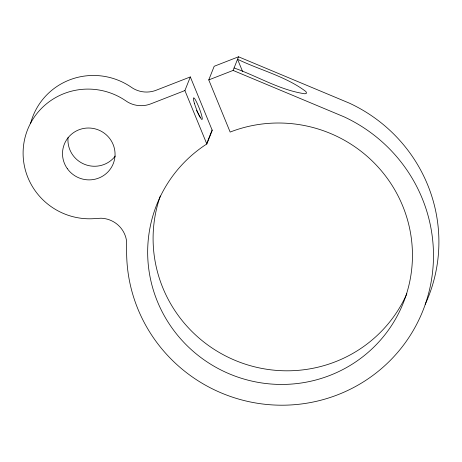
<?xml version="1.0" encoding="UTF-8"?>
<svg xmlns="http://www.w3.org/2000/svg" width="462" height="462" viewBox="0 0 462 462"><rect width="100%" height="100%" fill="white"/><g stroke="black" fill="none" stroke-linecap="round" stroke-linejoin="round"><path stroke-width="0.69" d="M425.202 304.331A153.788 151.114 21.7 0 0 349.491 103.199L238.525 56.791L214.189 66.28L208.766 79.909L230.157 132.063A132.71 130.4 21.7 0 1 412.179 263.692A132.71 130.4 21.7 0 1 214.842 366.701A132.71 130.4 21.7 0 1 204.758 145.322L206.832 144.023L184.904 90.558L190.327 76.929L156.214 90.223A26.328 25.872 21.7 0 1 133.287 88.537L128.881 85.649A65.847 64.697 21.7 0 0 30.602 123.371M208.766 79.909L233.102 70.426L238.525 56.791M206.681 143.647L212.104 130.018M206.832 144.023L212.254 130.394L190.327 76.929M184.904 90.558L150.791 103.858A26.328 25.872 21.7 0 1 127.864 102.166L123.458 99.278A65.847 64.697 21.7 0 0 25.012 137.659A65.847 64.697 21.7 0 0 93.532 218.688L100.976 218.22A26.322 25.866 21.7 0 1 126.652 241.805L126.64 253.338A153.788 151.114 21.7 0 0 259.084 403.522A153.788 151.114 21.7 0 0 427.35 297.88A153.788 151.114 21.7 0 0 344.063 116.828L233.102 70.426M234.078 67.966C257.663 76.27 279.949 90.182 305.007 93.803L306.589 93.145L305.908 91.545C285.66 76.276 260.083 70.178 237.549 59.246L242.631 71.633M406.86 293.734A132.71 130.4 21.7 0 1 237.416 361.313A132.71 130.4 21.7 0 1 160.331 195.975M115.286 156.058A26.34 25.878 21.7 0 1 84.771 164.414A26.34 25.878 21.7 0 1 68.053 137.543M200.294 117.394A11.458 0.462 62.1 0 1 198.071 113.49M197.753 112.907A11.458 0.462 62.1 0 1 197.095 111.694M196.76 111.071A11.458 0.462 62.1 0 1 196.419 110.447M67.354 168.699A26.34 25.878 21.7 0 0 112.664 165.055A26.34 25.878 21.7 0 0 86.336 128.095A26.34 25.878 21.7 0 0 67.354 168.699M194.387 103.234A11.59 1.478 68.7 0 0 201.963 119.467A11.59 1.478 68.7 0 0 197.153 103.28A11.59 1.478 68.7 0 0 194.387 103.234"/></g></svg>
